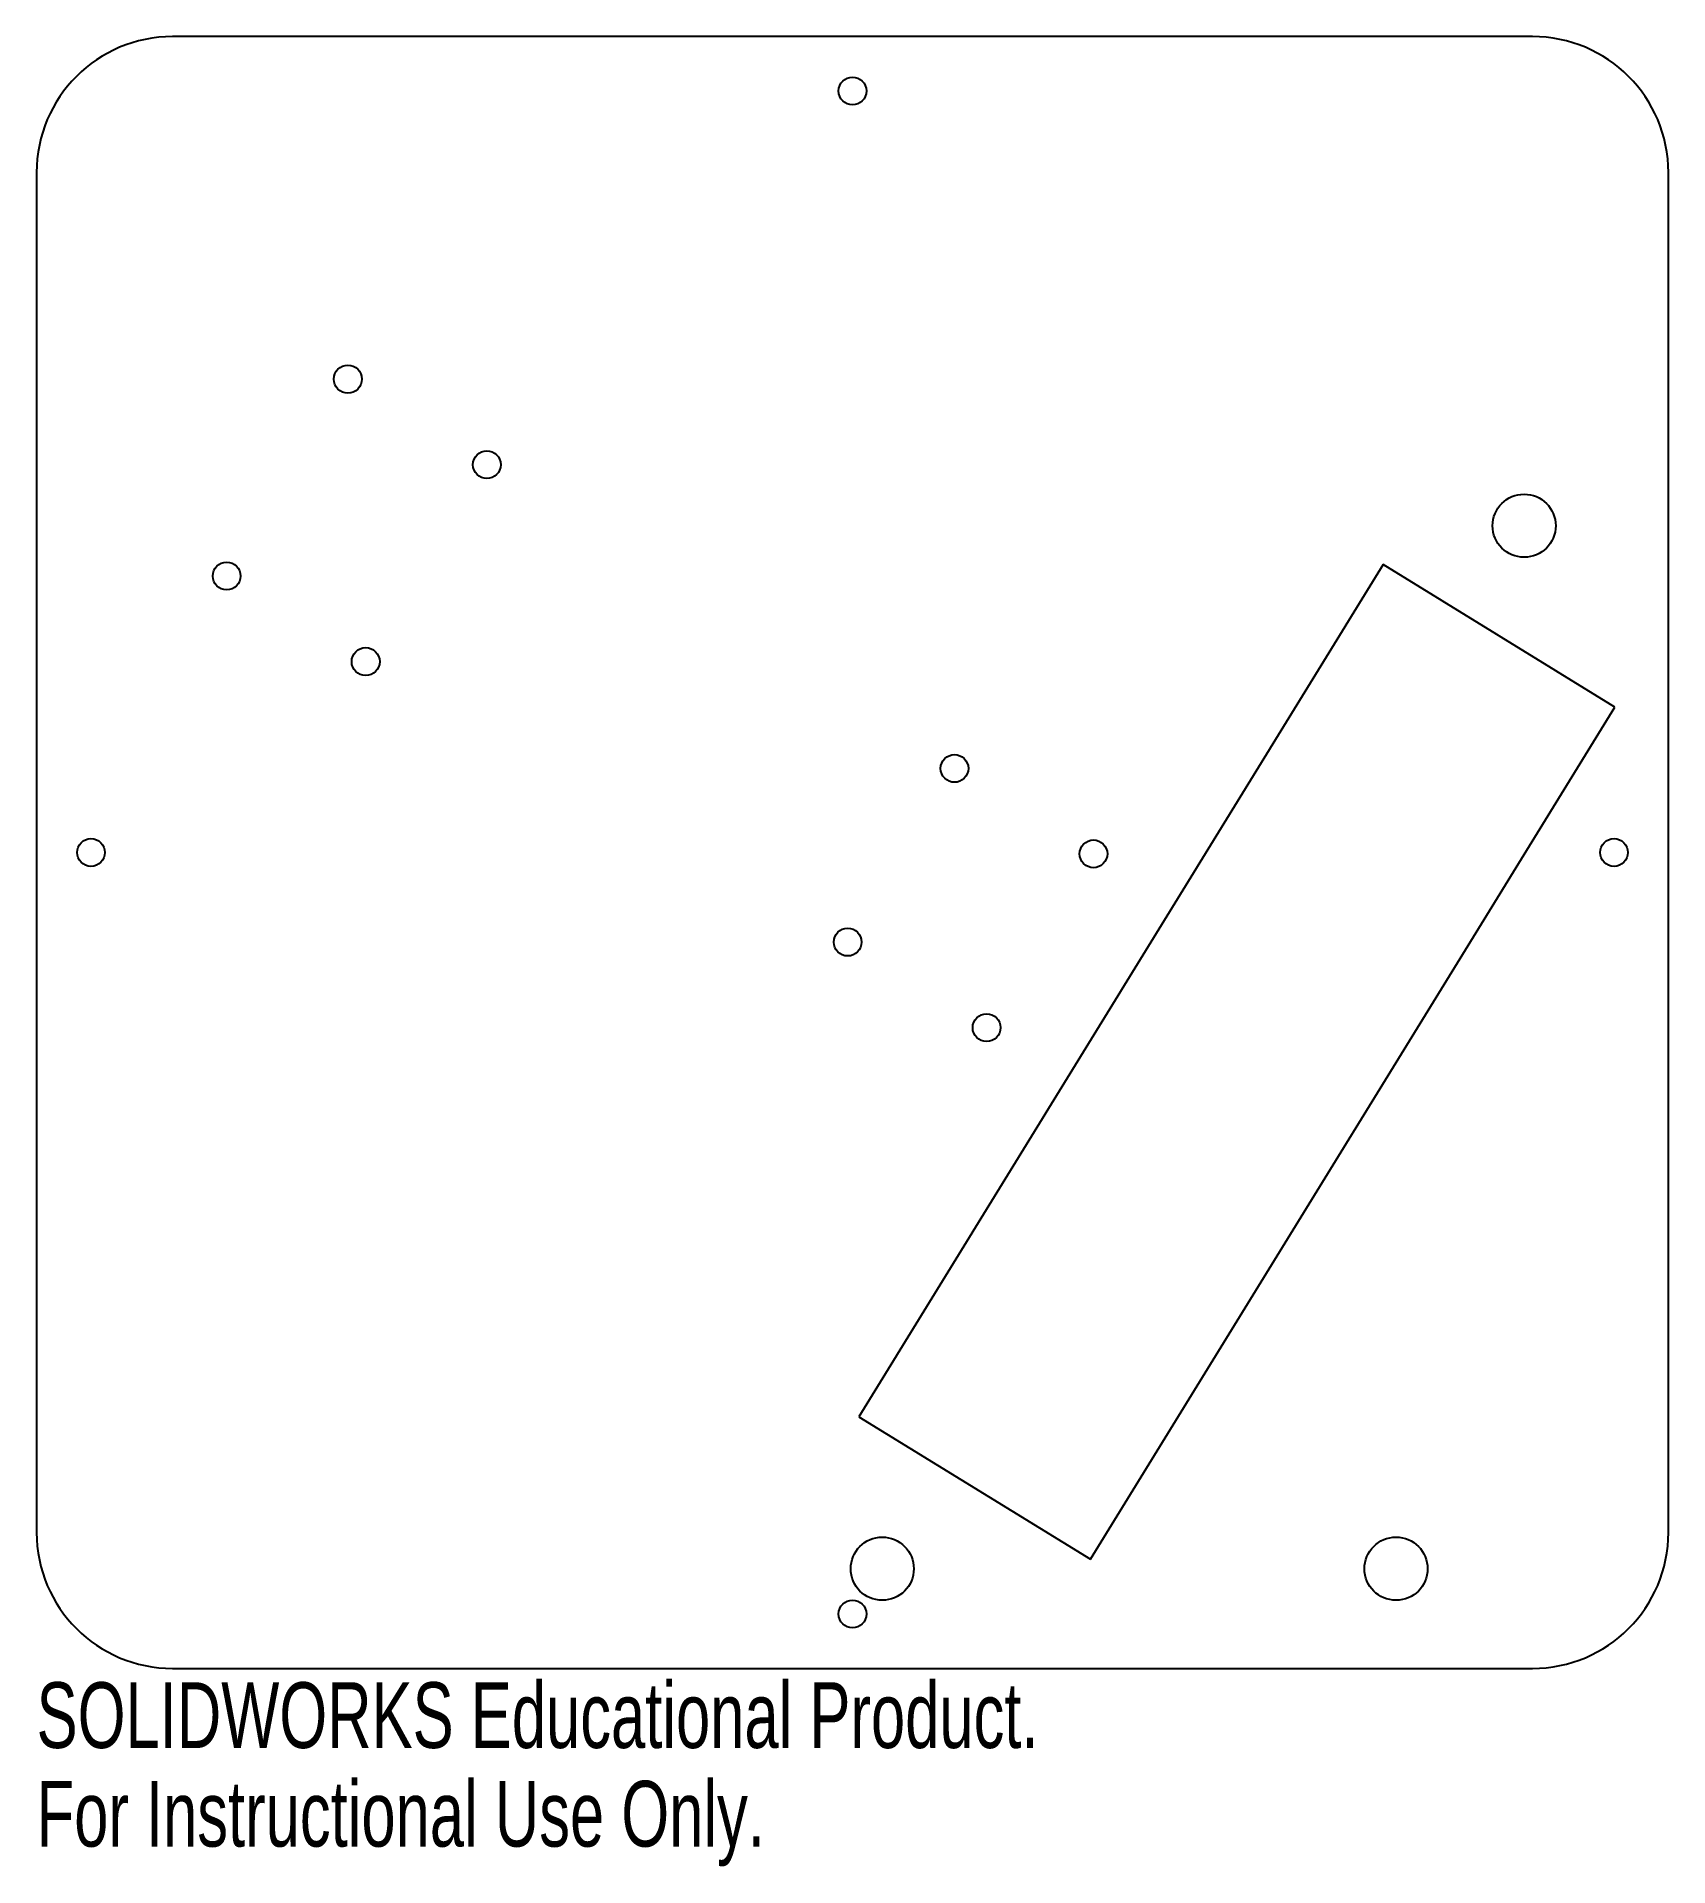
# Model space of a CAD drawing. Header units: millimetres. Extents: x 0 to 120, y -15 to 120.
import ezdxf

# ---------------------------------------------------------------- set-up
doc = ezdxf.new("R2010")
doc.units = ezdxf.units.MM
doc.styles.add('SLDTEXTSTYLE0', font='TXT', dxfattribs={"width": 0.7})

msp = doc.modelspace()

# ---------------------------------------------------------------- linework, layer by layer
at = {"color": 7, "linetype": 'Continuous', "lineweight": 25}
for p, q in [((110, 120), (10, 120)), ((0, 110), (0, 10)), ((120, 10), (120, 110)), ((99.03, 81.17), (60.47, 18.51)), ((116.07, 70.69), (99.03, 81.17)), ((77.51, 8.02), (116.07, 70.69)), ((60.47, 18.51), (77.51, 8.02)), ((10, 0), (110, 0))]:
    msp.add_line(p, q, dxfattribs=at)
for centre, radius in [((60, 116), 1.02), ((22.89, 94.81), 1.03), ((33.11, 88.52), 1.02), ((109.39, 84.03), 2.32), ((13.98, 80.33), 1.02), ((24.2, 74.04), 1.03), ((67.5, 66.18), 1.02), ((4, 60), 1.02), ((77.72, 59.9), 1.02), ((116, 60), 1.02), ((59.64, 53.41), 1.02), ((69.86, 47.12), 1.02), ((62.19, 7.33), 2.32), ((99.97, 7.33), 2.32), ((60, 4), 1.02)]:
    msp.add_circle(centre, radius, dxfattribs=at)
for centre, start, end in [((10, 110), 90, 180), ((110, 110), 0, 90), ((10, 10), 180, 270), ((110, 10), 270, 0)]:
    msp.add_arc(centre, 10, start, end, dxfattribs=at)

# ---------------------------------------------------------------- texts
at = {"color": 7, "linetype": 'Continuous', "char_height": 4.8336, "attachment_point": 1, "style": 'SLDTEXTSTYLE0'}
for s, insert in [('SOLIDWORKS Educational Product.', (0, -1.02)), ('For Instructional Use Only.', (0, -8.27))]:
    msp.add_mtext(s, dxfattribs=dict(at, insert=insert))

doc.saveas('drawing.dxf')
